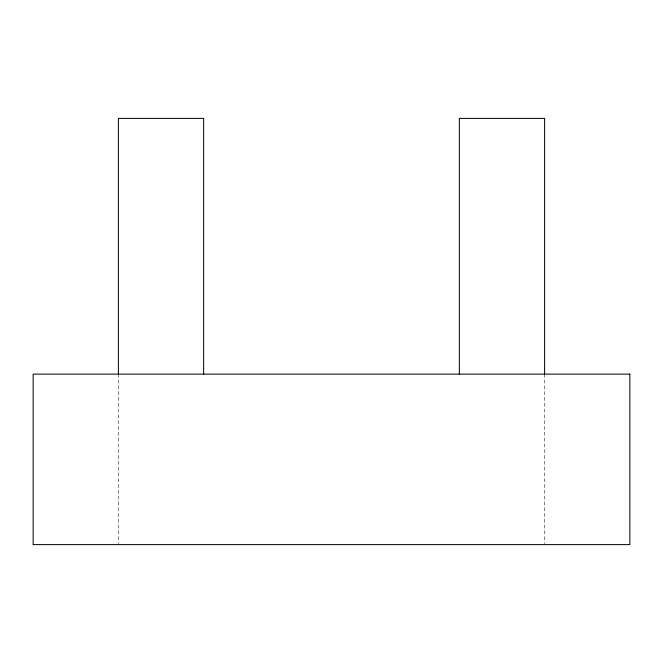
<?xml version="1.0" encoding="UTF-8"?>
<svg xmlns="http://www.w3.org/2000/svg" width="663" height="663" viewBox="0 0 663 663"><rect width="100%" height="100%" fill="white"/><g stroke="black" fill="none" stroke-linecap="round" stroke-linejoin="round"><path stroke-width="0.5" stroke-dasharray="3.31 2.49" d="M544.605 374.123L544.605 543.577M118.395 374.123L118.395 543.577"/><path stroke-width="0.99" d="M544.605 374.123L544.605 118.395L459.368 118.395L459.368 374.123M203.632 374.123L203.632 118.395L118.395 118.395L118.395 374.123M629.85 374.123L33.15 374.123L33.15 544.605L629.85 544.605L629.85 374.123"/></g></svg>
